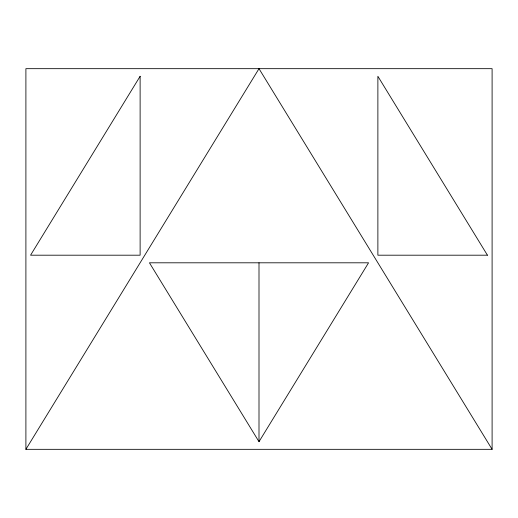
<?xml version="1.0" encoding="UTF-8"?>
<svg xmlns="http://www.w3.org/2000/svg" width="518" height="518" viewBox="0 0 518 518"><rect width="100%" height="100%" fill="white"/><g stroke="black" fill="none" stroke-linecap="round" stroke-linejoin="round"><path stroke-width="0.78" d="M25.9 449.326L259 68.674L492.1 449.326L25.9 449.326L25.9 68.674L492.1 68.674L492.1 449.326M259 441.712L368.557 262.807L149.443 262.807L259 441.712L259 262.807M140.119 76.288L30.562 255.193L140.119 255.193L140.119 76.288M487.438 255.193L377.881 255.193L377.881 76.288L487.438 255.193"/></g></svg>
